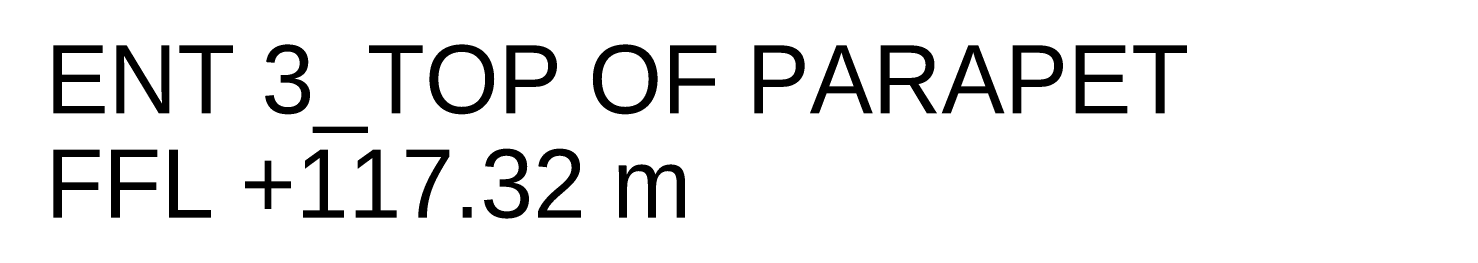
# Model space of a CAD drawing. Header units: millimetres. Extents: x 663313 to 1226001, y 1431724 to 1620898.
# Drawn here: x 987393 to 992625, y 1525003 to 1525761 of the extents above; entities that cross this region are included whole.
import ezdxf

# ---------------------------------------------------------------- set-up
doc = ezdxf.new("R2010")
doc.units = ezdxf.units.MM
doc.layers.add('000 - 0_HIDE_OBJ_FRAMING_DEF_SUB', color=7, linetype='Continuous', plot=False)
doc.styles.add('Arial', font='arial.ttf')

# ---------------------------------------------------------------- blocks, each defined once
blk = doc.blocks.new('W-1-PP18-ST_ENT4_REV00_20260602-153342_ELEVATION_3_EX')
at = {"layer": '000 - 0_HIDE_OBJ_FRAMING_DEF_SUB', "color": 7, "insert": (19763.5274, 118093.5554), "char_height": 250, "width": 5106.749375, "attachment_point": 1, "style": 'Arial', "bg_fill": 3, "box_fill_scale": 1.25, "bg_fill_color": 256, "bg_fill_true_color": 13158600, "bg_fill_transparency": 0}
blk.add_mtext('ENT 3_TOP OF PARAPET', dxfattribs=at)
at = {"layer": '000 - 0_HIDE_OBJ_FRAMING_DEF_SUB', "color": 7, "insert": (19763.5274, 117710.0416), "char_height": 250, "width": 2878.058125, "attachment_point": 1, "style": 'Arial', "bg_fill": 3, "box_fill_scale": 1.25, "bg_fill_color": 256, "bg_fill_true_color": 13158600, "bg_fill_transparency": 0}
blk.add_mtext('FFL +117.32 m', dxfattribs=at)

msp = doc.modelspace()

# ---------------------------------------------------------------- block references
at = {"color": 7}
msp.add_blockref('W-1-PP18-ST_ENT4_REV00_20260602-153342_ELEVATION_3_EX', (967692.4165, 1407605.0011), dxfattribs=at)

doc.saveas('drawing.dxf')
